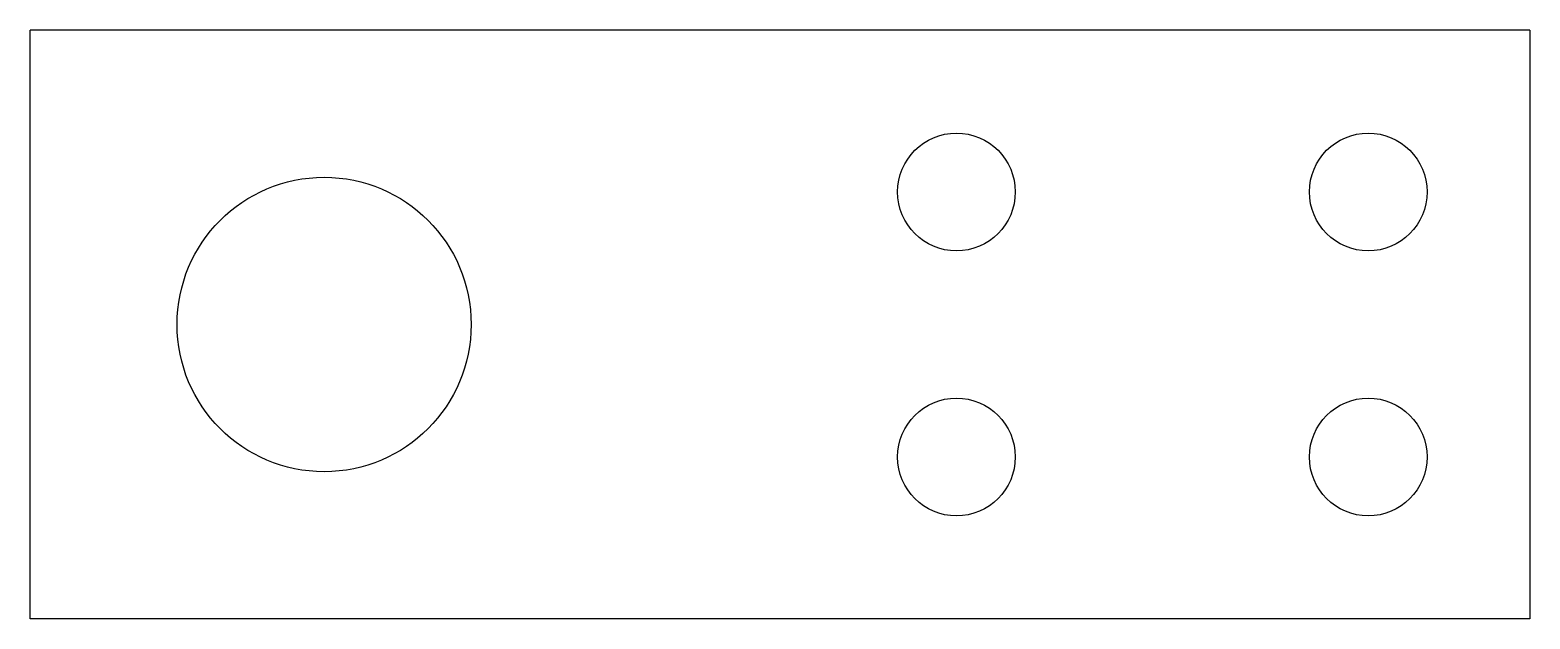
# Model space of a CAD drawing. Extents: x -126 to -75, y 405.8 to 425.8.
import ezdxf

# ---------------------------------------------------------------- set-up
doc = ezdxf.new("R2010")
doc.units = 0
doc.header["$MEASUREMENT"] = 0
doc.layers.add('VISIBLE', color=7, linetype='CONTINUOUS')

msp = doc.modelspace()

# ---------------------------------------------------------------- linework, layer by layer
at = {"layer": 'VISIBLE'}
for p, q in [((-75, 425.817), (-126, 425.817)), ((-126, 405.817), (-126, 425.817)), ((-75, 425.817), (-75, 405.817)), ((-75, 405.817), (-126, 405.817))]:
    msp.add_line(p, q, dxfattribs=at)
for centre, radius in [((-94.5, 420.317), 2), ((-80.5, 420.317), 2), ((-116, 415.817), 5), ((-94.5, 411.317), 2), ((-80.5, 411.317), 2)]:
    msp.add_circle(centre, radius, dxfattribs=at)

doc.saveas('drawing.dxf')
